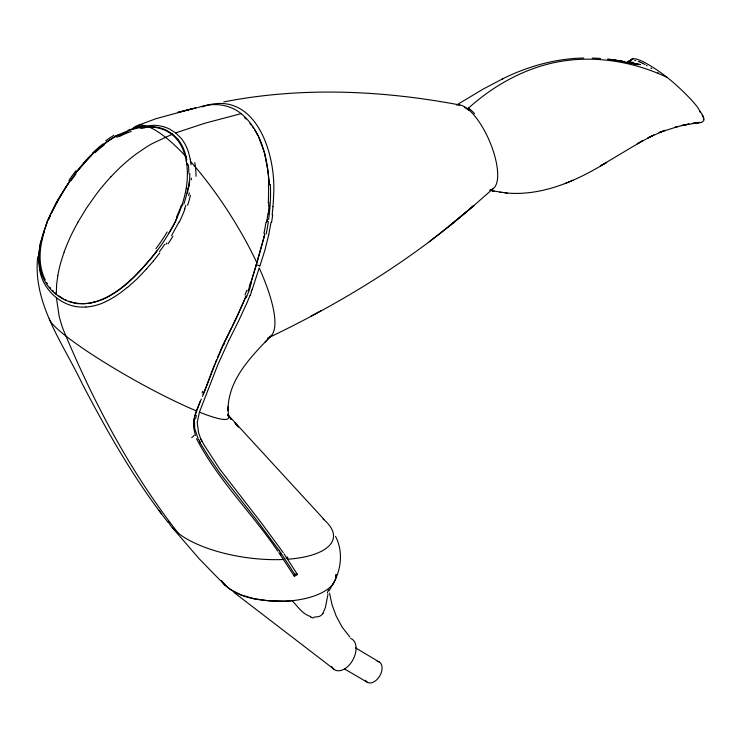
<?xml version="1.0" encoding="UTF-8"?>
<svg xmlns="http://www.w3.org/2000/svg" width="741" height="741" viewBox="0 0 741 741"><rect width="100%" height="100%" fill="white"/><g stroke="black" fill="none" stroke-linecap="round" stroke-linejoin="round"><path stroke-width="1.11" d="M187.908 174.052L187.908 172.227M228.228 406.281L227.996 410.671C227.83 379.327 251.542 356.264 271.651 335.284M191.354 178.164L191.252 179.85M268.89 202.728L268.687 205.803M37.717 256.821C32.511 303.643 63.43 343.898 82.39 384.116C107.584 432.198 134.427 479.751 168.151 522.461M272.994 206.693L272.123 214.955M267.89 213.982L266.769 222.217M194.355 419.026L194.781 428.752L198.301 439.385M267.334 219.595L267.029 221.633M186.815 187.056L186.519 188.798M271.076 222.217L268.844 234.193M57.844 275.522L56.77 283.34A101.656 78.416 -51.8 0 0 56.594 285.285L56.297 294.677M264.852 233.786L264.389 235.295M264.648 234.749L256.053 265.769M264.259 235.897L264.129 236.49M268.77 234.573L264.87 250.338L259.869 266.056M264.231 236.685L256.33 264.676M189.335 192.873L188.668 195.698M327.976 594.189L325.429 607.453L322.974 613.187M194.985 415.673L200.366 400.983M630.61 61.058C631.202 58.233 634.759 58.437 636.871 59.252A117.958 50.86 73.6 0 1 642.447 61.346C661.074 70.914 677.191 84.835 691.483 99.998A118.014 50.888 73.6 0 1 697.207 106.787L702.69 115.355L703.876 118.792L703.774 120.672L701.607 122.376L692.242 123.441L700.736 122.487M256.266 264.87L251.023 282.423M256.015 265.75L250.958 282.228M44.599 230.701C39.44 246.466 37.541 264.667 45.275 279.95M250.412 283.905L250.69 283.071M228.7 340.767L217.706 365.044L199.431 412.126L197.254 422.453L198.523 432.392L200.357 437.829L203.701 444.322L219.54 468.812L261.008 522.414L283.229 552.619M182.462 204.238L181.943 205.739M185.871 205.266L184.583 208.943M249.902 285.831L248.022 291.102M249.421 286.878L249.643 286.23M252.07 289.972L259.202 267.909A124.896 32.789 57.5 0 1 267.51 338.202M335.868 578.406C341.694 565.068 342.388 549.489 335.534 536.354M251.264 292.223L251.032 292.843M207.73 382.569L206.424 386.061M207.943 381.995L209.842 376.863M210.148 376.039L211.398 372.723M211.713 371.889L213.445 367.397M206.202 386.635L205.627 388.136M196.356 410.773L201.357 398.991M206.063 387.589L214.612 365.23L223.838 343.704M328.967 590.883L332.978 583.991M45.507 225.81L50.712 213.76L58.159 199.746M205.489 388.488L204.942 389.877M205.711 388.506L204.599 391.285M250.069 295.353L247.448 301.698M213.704 366.758L214.797 364.016M204.803 390.22L204.22 391.683M46.59 222.911L56.001 203.117L69.71 180.924M203.997 392.239L203.099 394.444M246.151 295.891L245.503 297.474M204.266 392.1L202.46 396.435M215.353 362.655L216.492 359.913M245.466 297.558L244.956 298.53M245.604 296.965L245.28 297.743M245.225 298.151L244.363 300.225M244.178 300.651L236.333 318.222M244.632 299.308L239.862 310.229M217.641 357.162L218.817 354.42M48.841 219.28L50.555 215.353M219.114 353.726L221.003 349.335M247.216 302.226L238.528 321.159M221.226 348.835L221.633 347.9M222.004 347.075L223.171 344.5M239.556 310.887L237.75 314.832M177.46 216.909L175.561 220.929C185.093 200.839 190.909 177.488 185.018 155.508A83.085 52.768 -56.3 0 0 171.782 134.38A83.085 52.768 -56.3 0 0 148.765 126.961M237.592 315.157L232.405 325.957M236.268 318.361L235.314 320.362M223.884 343.602L226.829 337.701M235.212 320.584L227.079 337.192M238.37 321.492L228.923 340.332M231.97 326.837L230.896 329.032M224.078 342.601L224.69 341.379M179.026 221.929L171.56 235.592M230.673 329.467L230.09 330.653M229.932 330.968L227.135 336.562M226.931 336.97L225.709 339.378M224.894 340.971L225.505 339.776M56.233 203.932L58.261 200.246M77.842 222.337L86.438 208.202L96.108 194.475A173.542 133.88 -51.8 0 1 111.057 176.617M58.548 199.718L58.872 199.144M59.854 197.412L61.179 195.115M58.215 199.653L58.937 198.393M59.076 198.162L59.604 197.254M170.235 230.859L169.068 232.831M61.522 194.531L61.855 193.947M59.901 196.745L61.864 193.438M62.892 192.206L63.235 191.632M62.216 192.855L64.124 189.77M63.587 191.048L63.939 190.474M64.643 189.326L65.717 187.612M64.486 189.205L65.56 187.538M66.079 187.047L67.209 185.315M65.921 186.982L66.986 185.352M67.598 184.713L68.394 183.509M166.855 243.002L166.067 244.178M67.338 184.842L68.376 183.305M68.793 182.916L69.2 182.314M68.718 182.795L69.95 181.026M333.107 583.862L335.488 579.323L336.043 574.507L335.692 578.638L333.904 582.695A57.363 25.898 0.4 0 1 284.535 601.229L269.057 600.877L254.283 598.737L241.223 594.949L230.738 589.78L225.116 585.353L199.403 559.01L172.338 527.694M157.305 250.338L155.842 252.422M156.277 251.847L157.138 250.699A122.45 77.768 -56.3 0 0 175.654 220.957A109.557 69.932 -55.6 0 1 170.3 230.896M159.769 252.968L153.415 260.999M75.276 173.727L76.666 171.931M156.027 252.014L154.091 254.682M155.629 252.542L150.831 258.553M77.101 171.375L92.736 153.933M153.989 254.645L149.867 259.896M76.721 171.458L83.946 162.863M153.378 261.045L146.357 269.113M150.599 258.831L140.586 270.409M149.738 259.859L143.828 266.612M143.615 266.843L133.019 277.838L123.562 286.137A84.539 53.843 -55.9 0 1 110.066 295.381M146.209 269.27L136.965 278.968L127.332 287.656M111.067 176.636L117.68 169.846A136.77 105.509 -51.8 0 1 136.659 153.674L145.347 147.737A99.368 76.656 -51.8 0 1 152.174 143.634L172.57 134.084L177.821 139.252M264.991 342.166L270.446 336.544M69.608 181.73A133.732 84.928 -56.3 0 1 76.916 171.606L83.511 163.548A112.095 71.192 -56.3 0 1 91.643 154.786L94.024 152.535M91.652 154.795C106.982 139.892 126.739 127.165 148.774 126.943A124.896 32.789 57.5 0 1 185.018 155.508L186.102 156.657L186.769 159.806M471.396 105.537L467.645 108.881L468.469 110.011A169.717 130.925 -51.8 0 1 469.377 109.149M473.768 205.646L448.5 226.653L473.768 205.646C412.487 259.443 342.435 302.356 269.066 337.516M471.832 207.35L493.339 188.464M429.048 241.881L451.149 224.532M103.175 144.801L106.213 142.494M103.897 144.236L104.361 143.884M104.518 143.763L105.139 143.309M631.286 59.688L627.099 62.67L632.045 59.132L626.979 62.513L632.916 58.826L627.803 61.994M114.253 137.066L116.68 135.622M456.419 105.083L483.502 88.901L503.195 78.565M284.025 553.805L297.493 574.571L294.362 576.285L278.838 552.601M311.007 316.175L321.52 310.46M118.264 135.01L119.773 134.232M502.139 79.074C527.453 66.44 555.333 58.548 583.713 58.02M505.01 192.864C541.412 196.569 576.424 181.045 606.694 162.353L600.46 165.938L643.142 140.466L637.204 143.8L653.858 135.038L647.903 137.835L665.029 130.314L659.073 132.583L678.321 126.396L675.31 127.146L688.982 124.016L681.368 125.581L699.865 122.441L698.985 122.293M564.67 183.685L572.978 180.239M128.174 130.157L129.703 129.582M142.087 126.174L154.017 125.285A85.419 54.26 -55.9 0 1 169.244 128.878L175.645 132.88L204.988 123.191L241.103 113.642C260.786 129.805 267.232 156.508 268.872 180.841M137.743 125.507L155.943 118.69L196.671 107.64L177.636 112.475L193.29 108.492M201.997 106.908C255.284 87.531 276.43 153.776 273.605 195.05A145.542 94.478 -72.1 0 1 272.947 206.702M197.745 107.686C212 102.295 229.126 103.731 241.103 113.642M131.453 129.573L133.148 129.073M93.885 302.115L91.615 302.643M139.651 127.554L141.179 127.295M223.773 101.906C301.606 86.66 382.087 90.263 459.698 104.972M144.93 126.831L151.627 126.674A83.001 52.75 -55.6 0 1 166.364 130.212L172.57 134.084M287.647 559.233L292.204 558.834A84.057 32.076 8.2 0 0 323.085 518.996M85.891 306.969C64.365 308.969 43.654 291.926 39.847 270.734M80.825 303.615L79.018 303.514M592.198 58.03L600.543 58.419M628.72 63.115L636.964 63.652L631.86 63.142L640.317 64.587L631.86 63.142M313.971 617.151L318.537 616.642A9.031 6.104 -66.5 0 0 323.132 613.391M492.515 190.845L507.428 193.132M499.832 192.271L501.277 192.438M607.463 59.132L624.58 61.679L608.722 59.169M624.839 62.392L635.009 63.661L627.803 62.327L638.158 64.68L615.41 60.086M634.741 60.401L635.843 60.623M74.202 302.745C96.015 307.339 116.606 293.566 131.741 279.329A124.349 78.972 -56.3 0 0 140.586 270.409M490.088 190.168L494.034 191.187L489.782 190.029M256.201 264.75L256.664 264.88M72.85 302.43L68.904 301.216M257.377 265.093L258.609 265.482M310.812 616.577C302.513 614.233 297.799 606.481 292.093 600.701A57.465 25.944 0.4 0 1 284.525 601.201C262.786 601.108 235.518 599.515 221.429 580.536L225.116 585.353M258.887 265.574L259.748 265.871M638.325 61.42L639.187 61.744M148.024 126.655L148.774 126.943M639.613 61.92L640.696 62.383M666.863 77.268C627.284 58.585 580.722 53.148 538.707 66.773A164.252 126.711 -51.8 0 0 525.471 71.627L521.08 73.516A173.042 133.491 -51.8 0 0 471.406 105.546M65.162 299.651L66.384 300.216M641.132 62.577L642.447 63.207M464.274 107.38L465.098 107.788M642.66 63.318L645.124 64.615M63.078 298.577L58.891 295.946M646.476 65.375L647.162 65.764M344.445 668.901L367.379 682.313M355.634 647.912L379.281 662.028M465.922 108.251L467.191 109.057M650.83 67.996L651.765 68.589M657.869 72.729L658.341 73.063M467.617 109.362L468.469 110.011M233.943 592.42L333.941 669.132M175.645 132.88L181.073 138.224A85.465 54.315 -55.9 0 1 188.594 152.526L190.261 159.25M56.529 294.131L55.029 292.825M244.641 117.662L246.021 118.977M52.88 290.741L53.584 291.454M323.956 519.339L228.108 415.006M349.974 637.112L342.046 627.006L336.136 615.91L331.996 604.647L329.56 593.096M234.73 422.722L238.454 427.029L235.981 424.148M227.515 414.293L229.645 416.905M49.777 287.128L50.638 288.203M178.238 533.205C129.823 471.304 92.847 401.001 62.855 328.606A184.666 142.467 -51.8 0 1 59.058 315.722L56.418 297.826M249.967 123.33L251.218 124.914M699.763 111.641L700.245 112.271M227.932 415.071L231.118 419.313L227.839 414.858M159.111 510.549L161.51 513.809M277.764 551.119C251.829 512.855 217.873 480.001 196.532 438.728M278.829 550.054L257.201 520.858L219.845 473.027L208.666 456.743L199.838 442.34M279.44 550.896L280.561 552.499A43.45 5.984 47.4 0 1 280.913 553.055M252.431 126.554L253.607 128.267M280.969 553.101L294.862 574.479M46.646 282.469L47.378 283.683M254.737 130.027L257.914 135.686M702.19 115.179L702.644 115.948M258.887 137.678L264.518 153.007L268.316 172.894M41.987 274.346L41.413 272.558M195.402 435.606L193.549 427.168L193.614 420.555A71.673 41.737 -12.4 0 1 193.753 419.638L196.319 410.857L190.261 408.272A102.656 12.875 29.4 0 1 98.72 358.792A102.656 12.875 29.4 0 1 49.36 318.797M186.102 156.657L185.102 153.054A83.038 52.768 -55.5 0 0 177.84 139.225M630.832 63.198L630.572 61.688M632.249 63.152L632.119 61.948M190.27 159.287L191.067 164.771M187.371 163.696L187.547 165.289M39.384 261.49L39.254 259.072M228.071 409.412L228.589 417.461M269.011 180.823L269.15 183.184M269.002 183.286L269.066 184.704M269.224 184.963L268.872 180.943A134.843 86.641 -72.5 0 0 268.14 172.996M457.892 104.935A45.618 16.691 66.7 0 1 490.913 144.504A45.618 16.691 66.7 0 1 491.042 189.548M468.164 107.991A43.932 17.293 69.5 0 1 474.62 113.679M703.542 119.449A6.391 2.964 89 0 0 703.672 119.292L703.561 117.662A7.114 1.843 64.6 0 0 702.866 116.291M186.297 160.112A86.984 54.88 -56.3 0 1 186.862 164.002M188.381 164.817A96.997 62.439 -54.5 0 1 188.835 171.782M189.742 173.153A87.003 55.677 -55.1 0 1 188.992 186.417M187.825 188.51A92.079 60.317 -54.5 0 1 183.777 204.238M181.119 205.729A92.736 57.77 -56.1 0 1 176.654 216.752M134.056 127.498A124.896 32.789 57.5 0 1 145.051 125.72M190.678 161.677A124.896 32.789 57.5 0 1 256.886 262.842M83.835 162.724A109.761 69.821 -55.7 0 1 91.56 154.628M95.181 152.544A92.736 58.539 -55.6 0 1 104.129 145.023M105.092 143.124A92.079 58.002 -55.3 0 1 118.254 134.788M119.847 136.27A87.012 54.704 -55.4 0 1 131.231 131.426M133.334 127.869A96.654 62.068 -56.4 0 1 139.892 126.47M140.91 128.489A89.411 56.835 -55.7 0 1 144.643 127.915M129.694 129.758A100.637 63.791 -55.6 0 1 142.068 126.294M116.846 137.381A81.556 50.629 -54.2 0 1 128.054 131.815M105.75 140.734A98.507 63.93 -56.7 0 1 114.012 135.288M92.338 153.211A95.913 61.846 -56.2 0 1 102.925 144.004M71.164 180.517A136.752 86.919 -55.7 0 1 75.804 174.191M45.942 225.848A83.77 53.157 -55.6 0 0 38.93 254.256A74.174 47.331 -55.5 0 0 39.921 270.622M85.873 307.024A74.174 46.905 -55.5 0 0 101.23 303.634A84.418 53.287 -55.3 0 0 127.23 287.397M164.724 244.289A136.603 85.122 -55.7 0 1 159.519 251.551M172.875 236.249A121.774 78.259 -55.7 0 1 168.087 243.798M184.926 208.962A95.941 61.095 -55.7 0 1 179.359 222.013M190.391 195.457A98.497 64.291 -55 0 1 187.64 205.248M189.418 180.572A81.556 49.99 -57 0 1 187.297 193.262M194.809 162.603A100.748 67.94 -51.9 0 1 196.041 176.284M51.453 213.408A125.451 79.676 -56.3 0 1 55.732 204.868M228.265 415.914A102.656 12.875 29.4 0 1 199.431 412.126M202.812 391.202A110.437 14.45 -72.5 0 1 202.08 392.952M246.827 290.277A111.382 54.019 -73.8 0 1 245.012 294.955M251.458 282.617A114.725 61.151 -74.5 0 1 250.338 286.045M265.954 222.272A153.915 92.921 -73.4 0 1 263.963 233.443M269.029 205.729A134.278 85.993 -72.6 0 1 268.242 213.936M268.464 184.972A140.771 89.096 -72.8 0 1 268.261 202.886M286.619 557.992A1.788 1.334 -33.7 0 1 287.11 558.408M284.285 558.797A1.788 1.334 -33.7 0 1 284.924 558.214M294.362 576.285A1.788 1.426 -31.8 0 1 295.288 574.173A1.788 1.426 -31.8 0 1 297.493 574.571M250.078 283.757A114.957 58.956 -74.3 0 1 249.319 286.063M250.208 287.295A95.487 50.184 -74.4 0 1 246.299 297.539M224.051 344.398A100.813 71.942 89.5 0 1 224.643 343.139M194.198 435.328A112.901 18.97 -74.7 0 1 191.715 437.588M195.522 418.86A74.748 42.394 -18.7 0 1 196.43 415.544M199.561 441.08A48.461 14.079 45.6 0 1 198.847 439.719M200.394 442.609A60.29 18.831 44.1 0 1 199.672 441.284M278.977 550.165A45.534 6.382 47.3 0 1 279.579 551.017M283.516 559.474A84.057 32.076 8.2 0 1 168.383 521.812M279.913 553.323A42.422 3.27 50.1 0 1 280.95 554.805M201.95 441.571A58.243 18.192 45.7 0 1 200.459 438.561M270.363 184.453A137.696 89.077 -72.2 0 1 268.603 219.503M268.399 221.55A158.63 99.285 -73 0 1 266.214 233.86M272.66 214.89A140.929 87.947 -72.9 0 1 271.614 222.189M287.323 556.954A39.931 4.057 50.2 0 1 287.925 558.001M251.857 289.861A92.18 48.23 -74.3 0 1 251.162 291.806M250.884 293.658A89.707 47.489 -74.3 0 1 250.199 295.446M64.143 251.921A163.363 126.026 -51.8 0 1 77.888 222.365M57.798 275.532A127.239 98.164 -51.8 0 1 64.245 251.94M56.418 294.51A95.163 60.493 -55.1 0 1 41.829 274.476M78.916 303.754A95.163 60.577 -55.6 0 1 56.446 294.483M41.274 272.66A75.61 47.961 -55.6 0 1 39.171 261.61M39.032 259.193A72.711 46.099 -55.8 0 1 40.774 241.029M41.45 240.899A85.326 53.658 -56.2 0 1 47.1 222.967M68.885 180.332A130.472 84.585 -55.8 0 1 75.99 170.745M167.216 231.933A124.747 76.462 -55.8 0 1 155.925 248.726M110.076 295.418A72.711 46.47 -56.1 0 1 93.875 302.161M91.588 302.763A75.61 48.304 -56 0 1 80.806 303.68M377.215 661.389A11.763 7.447 -59.4 0 1 379.522 676.32A11.763 7.447 -59.4 0 1 365.461 680.284M350.697 638.455A17.636 11.115 -61.8 0 1 351.595 662.019A17.636 11.115 -61.8 0 1 331.727 666.622M327.346 593.041A28.658 11.643 82.4 0 1 328.504 589.771M313.563 618.022A34.364 21.313 -55.8 0 1 310.535 617.04"/></g></svg>
